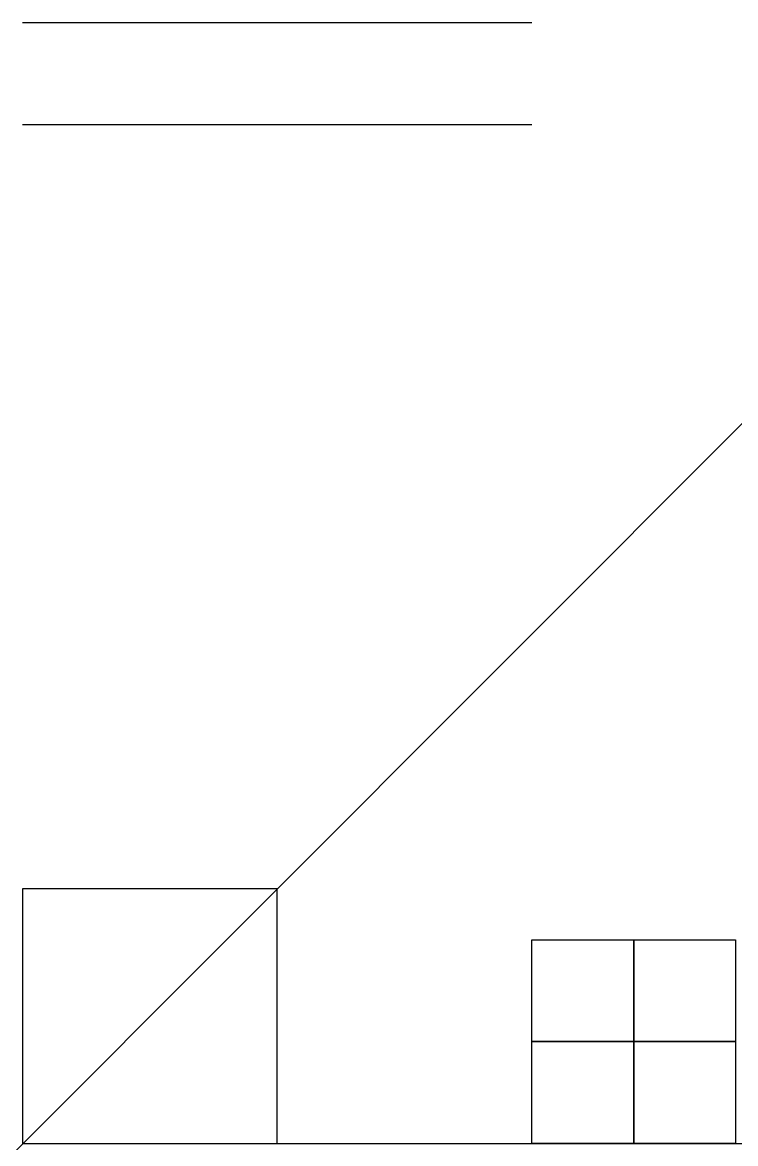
# Model space of a CAD drawing. Header units: metres. Extents: x 0 to 14, y 0 to 22.
import ezdxf

# ---------------------------------------------------------------- set-up
doc = ezdxf.new("R2010")
doc.units = ezdxf.units.M

msp = doc.modelspace()

# ---------------------------------------------------------------- linework, layer by layer
for p, q in [((0, 22), (10, 22)), ((0, 20), (10, 20))]:
    msp.add_line(p, q)
msp.add_xline((0, 0), (0.707107, 0.707107))
msp.add_ray((0, 0), (1, 0))
msp.add_3dface([(0, 0), (5, 0, 1), (5, 5, 2), (0, 5, 1)])

# ---------------------------------------------------------------- meshes
mesh = msp.add_polymesh((3, 3))
for k, corner in enumerate([(10, 0), (10, 2, 1), (10, 4), (12, 0, 1), (12, 2), (12, 4, 1), (14, 0), (14, 2, 1), (14, 4)]):
    mesh.set_mesh_vertex(divmod(k, 3), corner)

doc.saveas('drawing.dxf')
